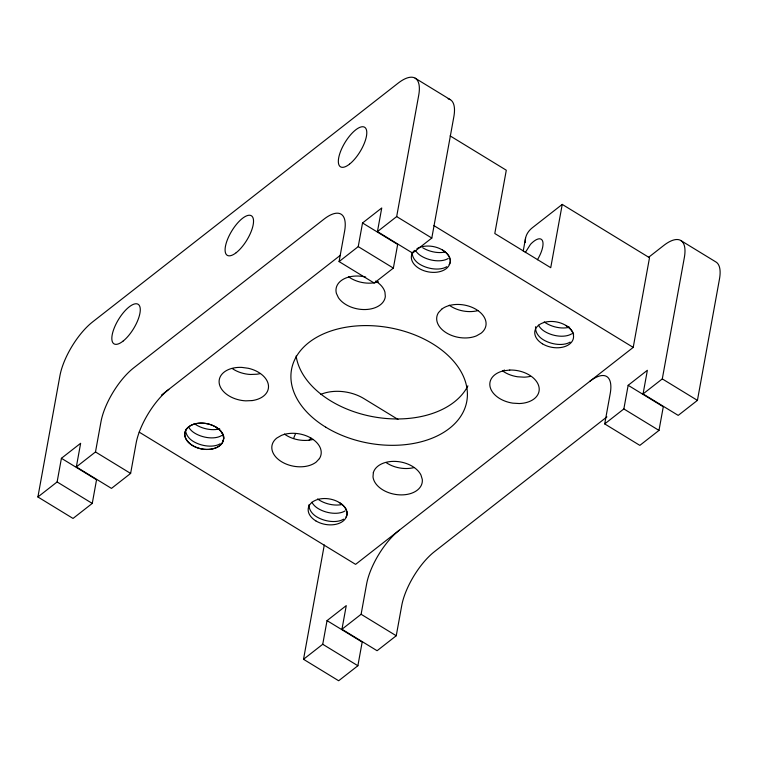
<?xml version="1.0" encoding="UTF-8"?>
<svg xmlns="http://www.w3.org/2000/svg" width="758" height="758" viewBox="0 0 758 758"><rect width="100%" height="100%" fill="white"/><g stroke="black" fill="none" stroke-linecap="round" stroke-linejoin="round"><path stroke-width="1.14" d="M168.807 389.366A44.532 16.951 -58.6 0 0 136.118 443.193L130.622 473.428L111.473 488.398L76.34 466.928L80.642 443.278L61.417 458.296L96.55 479.767L92.258 503.416L73.033 518.444L37.9 496.973L59.929 375.741A44.532 16.951 -58.6 0 1 92.618 321.913L397.997 83.257A44.532 16.951 -58.6 0 1 418.7 95.356L396.671 216.58L377.446 231.607L412.589 253.077L431.804 238.05L453.834 116.827A44.532 16.951 -58.6 0 0 448.149 98.834M37.9 496.973L57.115 481.946L61.417 458.296M76.34 466.928L95.489 451.957L100.985 421.723A44.532 16.951 -58.6 0 1 133.673 367.895L323.874 219.242A44.532 16.951 -58.6 0 1 344.577 231.351L339.082 261.586L374.215 283.056L393.364 268.095L397.666 244.446L362.532 222.975L381.748 207.957L377.446 231.607M339.082 261.586L358.231 246.625L362.532 222.975M606.921 416.881L434.429 551.682A44.532 16.951 -58.6 0 0 401.74 605.509L396.245 635.754L377.096 650.724L341.962 629.244L346.264 605.604L327.039 620.622L362.172 642.092L357.88 665.742L338.655 680.76L303.522 659.289L324.291 544.993M303.522 659.289L322.737 644.272L327.039 620.622M341.962 629.244L361.111 614.283L366.607 584.039A44.532 16.951 -58.6 0 1 399.295 530.212M523.228 250.983L525.531 238.325M139.197 432.126L355.597 564.369L633.214 347.401L649.511 257.739L562.237 204.404L550.734 267.697L494.794 233.511L506.297 170.218L450.119 135.89M680.741 240.476L715.874 261.946A44.532 16.951 -58.6 0 1 719.456 279.152L697.426 400.376L678.211 415.393L643.068 393.923L647.37 370.274L628.155 385.301L663.288 406.771L658.986 430.411L639.837 445.382L604.704 423.911L610.199 393.667A44.532 16.951 -58.6 0 0 589.497 381.568M604.704 423.911L623.853 408.941L628.155 385.301M643.068 393.923L662.293 378.905L684.322 257.682A44.532 16.951 -58.6 0 0 663.62 245.573L648.725 257.218M525.247 252.632L530.496 244.332A19.594 7.457 -58.6 0 1 542.482 240.769A19.594 7.457 -58.6 0 1 537.431 259.738M308.932 440.407L310.903 438.039M161.435 395.126L340.361 255.285M562.237 204.404L532.438 227.684A35.626 23.47 10.3 0 0 525.294 242.437M502.554 371.458L504.411 369.999M415.119 78.159L450.252 99.63M433.927 225.619L633.214 347.401M396.671 216.58L431.804 238.05M662.293 378.905L697.426 400.376M358.231 246.625L393.364 268.095M623.853 408.941L658.986 430.411M397.959 419.411L363.868 398.575A35.626 23.47 10.3 0 0 320.89 394.349M95.489 451.957L130.622 473.428M361.111 614.283L396.245 635.754M57.115 481.946L92.258 503.416M322.737 644.272L357.88 665.742M223.43 439.886A19.594 12.905 10.3 0 1 192.428 445.477A19.594 12.905 10.3 0 1 196.682 423.504A19.594 12.905 10.3 0 1 223.458 439.867A19.594 12.905 10.3 0 1 192.456 445.458A19.594 12.905 10.3 0 1 196.654 423.523A19.594 12.905 10.3 0 1 223.43 439.886A19.793 11.095 15.2 0 1 222.577 441.611M416.957 248.652A19.594 12.905 10.3 0 1 449.106 256.829A19.594 12.905 10.3 0 1 428.308 271.885A19.594 12.905 10.3 0 1 414.56 250.386M293.744 438.162A19.594 7.457 -58.6 0 1 295.554 433.747M365.688 277.058A24.938 16.43 10.3 0 0 336.41 293.431L338.438 297.742A24.938 16.43 10.3 0 0 365.318 309.539A24.938 16.43 10.3 0 0 385.329 296.492L384.95 292.133A24.938 16.43 10.3 0 0 375.608 281.085M260.411 373.514A24.938 16.43 10.3 0 1 256.867 374.215L250.566 374.48A24.938 16.43 10.3 0 1 232.573 368.748M414.162 467.544A24.938 16.43 10.3 0 1 386.324 462.702M378.498 281.815A24.938 16.43 10.3 0 1 348.566 276.784M313.196 439.413A24.938 16.43 10.3 0 1 284.383 434.04M467.904 385.85A89.065 58.66 10.3 0 1 374.49 416.985A89.065 58.66 10.3 0 1 296.132 356.004M478.061 310.572A24.938 16.43 10.3 0 1 449.248 305.199M530.155 376.413A24.938 16.43 10.3 0 1 524.043 377.171L517.6 376.783A24.938 16.43 10.3 0 1 502.469 370.842M450.081 262.789A19.793 11.095 15.2 0 1 449.153 264.533M446.746 266.702A19.793 11.095 15.2 0 1 419.761 264.277A19.793 14.715 4.2 0 1 412.115 252.31M442.501 250.036A19.793 11.095 15.2 0 1 449.873 257.843M450.214 258.866A19.793 11.095 15.2 0 1 450.337 261.861M445.259 251.997A19.793 11.095 15.2 0 1 422.756 247.79M448.243 258.459A19.793 11.095 15.2 0 1 421.259 256.033A19.793 14.715 4.2 0 1 415.592 250.652M220.161 443.781A19.793 11.095 15.2 0 1 193.176 441.355A19.793 14.715 4.2 0 1 185.53 429.388M215.916 427.114A19.793 11.095 15.2 0 1 223.297 434.921M223.629 435.945A19.793 11.095 15.2 0 1 223.752 438.939M219.678 428.81A19.793 11.095 15.2 0 1 196.17 424.868A19.793 14.715 4.2 0 1 194.238 423.533M221.658 435.537A19.793 11.095 15.2 0 1 194.673 433.112A19.793 14.715 4.2 0 1 188.486 426.839M346.899 515.279A19.793 11.095 15.2 0 1 345.97 517.013M343.554 519.183A19.793 11.095 15.2 0 1 316.569 516.757A19.793 14.715 4.2 0 1 308.923 504.79M339.309 502.526A19.793 11.095 15.2 0 1 346.69 510.324M347.022 511.356A19.793 11.095 15.2 0 1 347.155 514.341M342.076 504.477A19.793 11.095 15.2 0 1 319.563 500.28A19.793 14.715 4.2 0 1 317.63 498.935M345.051 510.939A19.793 11.095 15.2 0 1 318.066 508.514A19.793 14.715 4.2 0 1 311.889 502.241M570.139 342.104A19.793 11.095 15.2 0 1 543.154 339.679A19.793 14.715 4.2 0 1 535.555 326.745M565.894 325.447A19.793 11.095 15.2 0 1 573.607 334.278M569.656 327.143A19.793 11.095 15.2 0 1 546.148 323.202A19.793 14.715 4.2 0 1 544.216 321.856M571.636 333.861A19.793 11.095 15.2 0 1 544.651 331.445A19.793 14.715 4.2 0 1 538.464 325.163M373.353 472.604L373.002 476.886A24.938 16.43 10.3 0 0 399.504 494.851A24.938 16.43 10.3 0 0 422.282 479.388L420.955 475.01A24.938 16.43 10.3 0 0 395.771 461.414A24.938 16.43 10.3 0 0 373.353 472.604M441.706 309.179L438.503 312.609A24.938 16.43 10.3 0 0 446.434 332.885A24.938 16.43 10.3 0 0 476.517 335.841L481.055 333.226A24.938 16.43 10.3 0 0 476.327 309.52A24.938 16.43 10.3 0 0 441.706 309.179M319.393 458.637L316.19 462.067A24.938 16.43 10.3 0 1 281.569 461.736A24.938 16.43 10.3 0 1 276.841 438.02L281.379 435.414A24.938 16.43 10.3 0 1 311.462 438.361A24.938 16.43 10.3 0 1 319.393 458.637M509.783 370.046L503.672 370.795A24.938 16.43 10.3 0 0 490.265 387.509A24.938 16.43 10.3 0 0 512.815 403.152L519.249 403.54A24.938 16.43 10.3 0 0 538.767 386.078A24.938 16.43 10.3 0 0 509.783 370.046M252.082 400.584L245.772 400.849A24.938 16.43 10.3 0 1 219.176 382.951A24.938 16.43 10.3 0 1 241.84 367.403L248.273 368.274A24.938 16.43 10.3 0 1 268.436 385.301A24.938 16.43 10.3 0 1 252.082 400.584M315.821 520.879A19.594 12.905 10.3 0 0 346.832 515.288A19.594 12.905 10.3 0 0 320.056 498.935A19.594 12.905 10.3 0 0 315.821 520.879M542.406 343.8A19.594 12.905 10.3 0 0 573.408 338.21A19.594 12.905 10.3 0 0 546.632 321.856A19.594 12.905 10.3 0 0 542.406 343.8M325.769 427.18A89.065 58.66 10.3 0 0 466.71 401.787A89.065 58.66 10.3 0 0 344.994 327.409A89.065 58.66 10.3 0 0 325.769 427.18M349.457 164.183A23.157 8.812 -58.6 0 0 366.152 129.078A23.157 8.812 -58.6 0 0 342.104 147.867A23.157 8.812 -58.6 0 0 349.457 164.183M236.202 252.689A23.157 8.812 -58.6 0 0 252.897 217.584A23.157 8.812 -58.6 0 0 228.85 236.373A23.157 8.812 -58.6 0 0 236.202 252.689M122.948 341.204A23.157 8.812 -58.6 0 0 139.643 306.099A23.157 8.812 -58.6 0 0 115.595 324.888A23.157 8.812 -58.6 0 0 122.948 341.204"/></g></svg>
